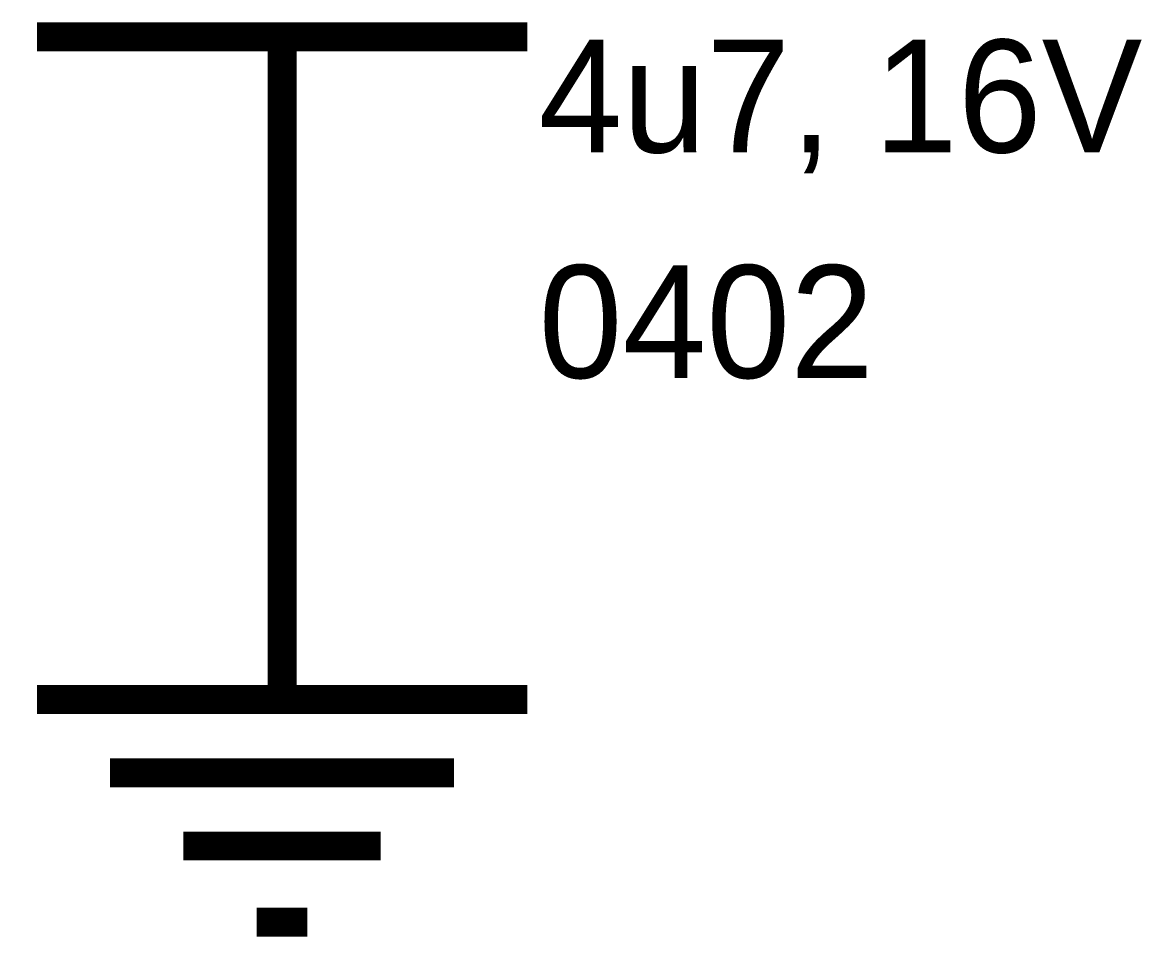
# Model space of a CAD drawing. Header units: inches. Extents: x 0 to 31.5, y 0 to 22.3.
# Drawn here: x 20.2936 to 20.7496, y 18.1031 to 18.4755 of the extents above; entities that cross this region are included whole.
import ezdxf

# ---------------------------------------------------------------- set-up
doc = ezdxf.new("R2010")
doc.units = ezdxf.units.IN
doc.header["$MEASUREMENT"] = 0
doc.layers.add('Sheet', color=255, linetype='Continuous')

msp = doc.modelspace()

# ---------------------------------------------------------------- linework, layer by layer
at = {"layer": 'Sheet'}
for points in [[(20.29954, 18.46963, 0.0118, 0.0118, 0), (20.49934, 18.46963, 0.0118, 0.0118, 0)], [(20.39944, 18.39957, 0.0118, 0.0118, 0), (20.39944, 18.46963, 0.0118, 0.0118, 0)], [(20.39944, 18.39957, 0.0118, 0.0118, 0), (20.39944, 18.29964, 0.0118, 0.0118, 0)], [(20.39944, 18.29964, 0.0118, 0.0118, 0), (20.39944, 18.19972, 0.0118, 0.0118, 0)], [(20.29954, 18.19972, 0.0118, 0.0118, 0), (20.49934, 18.19972, 0.0118, 0.0118, 0)], [(20.3294, 18.16986, 0.0118, 0.0118, 0), (20.46949, 18.16986, 0.0118, 0.0118, 0)], [(20.35925, 18.14, 0.0118, 0.0118, 0), (20.43963, 18.14, 0.0118, 0.0118, 0)], [(20.38911, 18.10899, 0.0118, 0.0118, 0), (20.40978, 18.10899, 0.0118, 0.0118, 0)]]:
    msp.add_lwpolyline(points, format="xyseb", dxfattribs=at)

# ---------------------------------------------------------------- texts
for s, p in [('4u7, 16V', (20.50394, 18.42254)), ('0402', (20.50394, 18.33066))]:
    msp.add_text(s, height=0.045941, dxfattribs=at).set_placement(p)

doc.saveas('drawing.dxf')
